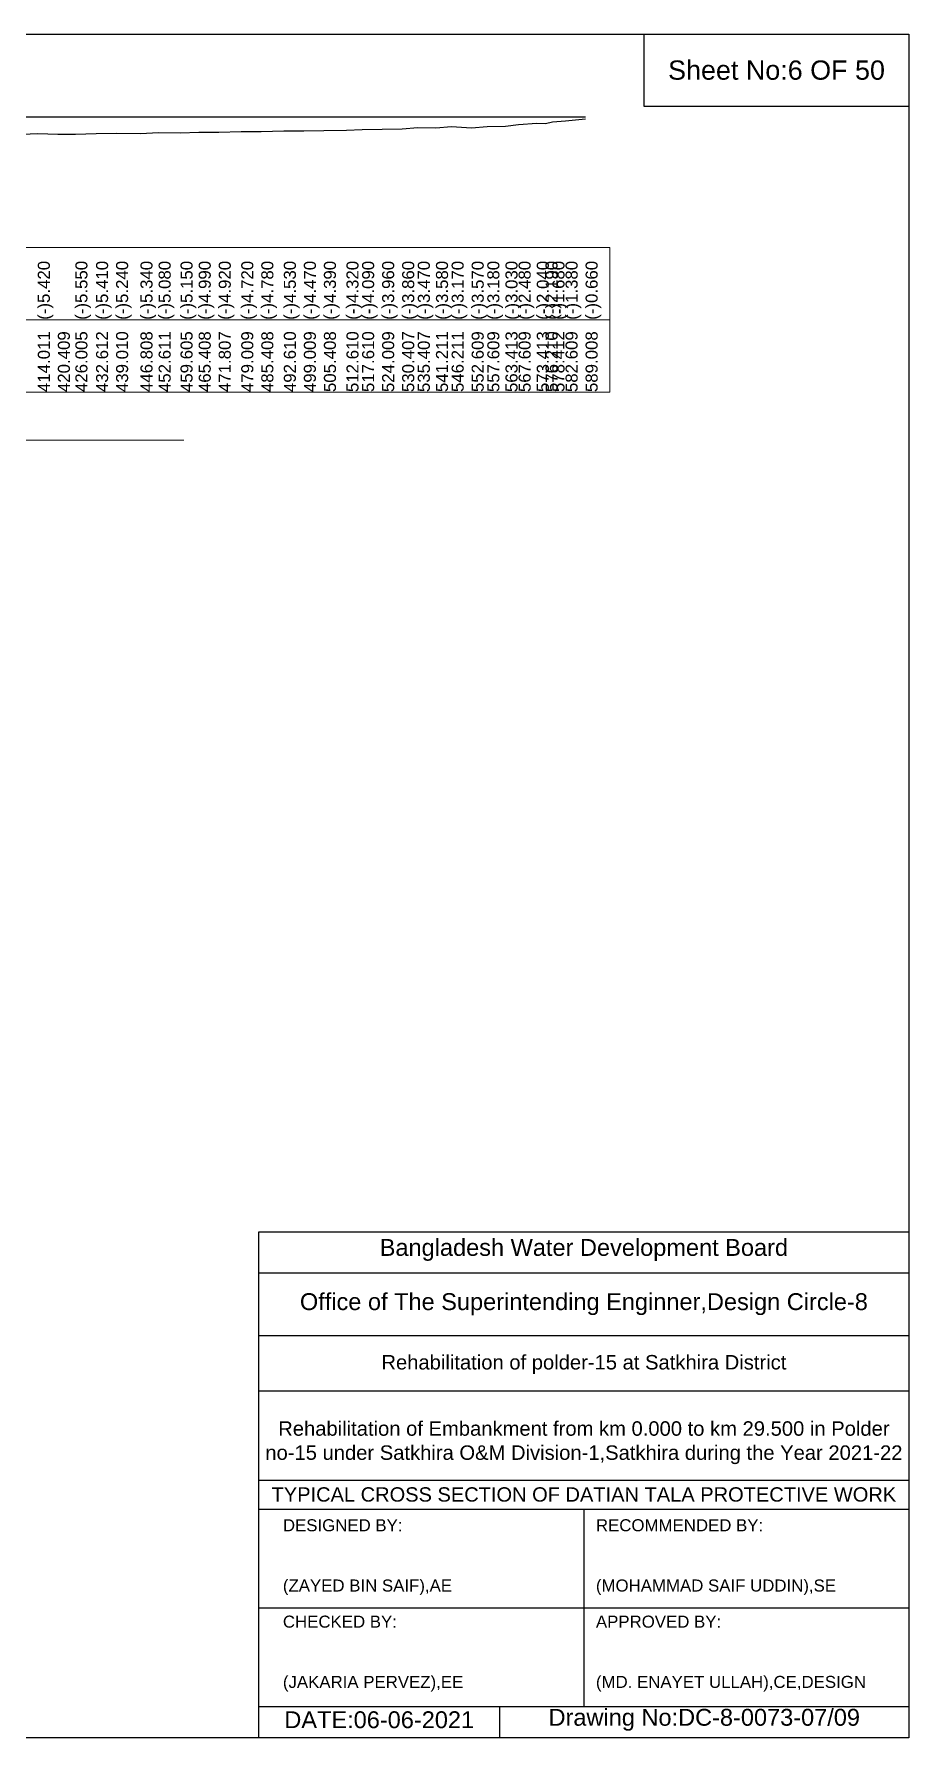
# Model space of a CAD drawing. Header units: inches. Extents: x 89000 to 845000, y -7071 to 18.
# Drawn here: x 181367 to 185000, y -7071 to 0 of the extents above; entities that cross this region are included whole.
import ezdxf

# ---------------------------------------------------------------- set-up
doc = ezdxf.new("R2010")
doc.units = ezdxf.units.IN
doc.header["$LTSCALE"] = 7
doc.header["$MEASUREMENT"] = 0
for name, color, linetype, lineweight in [('Cross section Data Border', 7, 'Continuous', 9), ('Cross Section Labels', 7, 'Continuous', 9), ('Existing_Bed_Level for Xsection', 7, 'Continuous', 25), ('Long Section Labels', 7, 'Continuous', 9)]:
    doc.layers.add(name, color=color, linetype=linetype, lineweight=lineweight)
doc.styles.get("Standard").update_dxf_attribs({"font": 'arial.ttf'})

msp = doc.modelspace()

# ---------------------------------------------------------------- linework, layer by layer
for points in [[(175000, 0), (185000, 0), (185000, -7071), (175000, -7071)], [(183900, 0), (185000, 0), (185000, -300), (183900, -300)]]:
    msp.add_lwpolyline(points, close=True)
for points in [[(182300, -7071), (182300, -4971), (185000, -4971)], [(182300, -5141), (185000, -5141)], [(182300, -5401), (185000, -5401)], [(182300, -5631), (185000, -5631)], [(182300, -6001), (185000, -6001)], [(182300, -6121), (185000, -6121)], [(183650, -6121), (183650, -6941)], [(182300, -6531), (185000, -6531)], [(182300, -6941), (185000, -6941)], [(183300, -6941), (183300, -7071)]]:
    msp.add_lwpolyline(points)
at = {"layer": 'Cross section Data Border'}
msp.add_lwpolyline([(175100, -885.77), (183757.09932, -885.77), (183757.09932, -1485.77), (175100, -1485.77)], close=True, dxfattribs=at)
msp.add_lwpolyline([(175100, -1185.77), (183757.09932, -1185.77)], dxfattribs=at)
at = {"layer": 'Cross Section Labels'}
msp.add_lwpolyline([(177668.54966, -1685.77), (179828.54966, -1685.77), (181988.54966, -1685.77)], dxfattribs=at)
at = {"layer": 'Existing_Bed_Level for Xsection'}
for points in [[(176000, -342.77), (183657.09932, -342.77)], [(181288.50801, -416.61), (181382.1413, -413.23), (181465.32122, -415.7), (181538.06103, -414.92), (181623.95386, -413.1), (181707.13326, -410.89), (181808.49834, -412.19), (181883.94706, -408.81), (181974.86845, -409.72), (182050.3095, -407.64), (182133.49313, -406.73), (182227.12213, -404.13), (182310.30498, -404.91), (182403.93512, -401.66), (182487.11723, -400.88), (182570.30083, -399.84), (182663.92985, -398.93), (182728.92859, -395.94), (182812.11164, -394.25), (182895.29608, -392.95), (182960.29518, -387.88), (183035.73884, -389.31), (183100.73757, -383.98), (183183.92045, -389.18), (183248.91937, -384.11), (183324.36659, -382.16), (183378.91726, -375.01), (183454.36369, -369.29), (183490.7304, -371.24), (183519.36227, -364.61), (183573.91425, -360.71), (183657.09932, -351.35)]]:
    msp.add_lwpolyline(points, dxfattribs=at)

# ---------------------------------------------------------------- texts
at = {"attachment_point": 5}
for s, insert, char_height in [('Sheet No:6 OF 50', (184450, -150), 80), ('Bangladesh Water Development Board', (183650, -5046), 70), ('Office of The Superintending Enginner,Design Circle-8', (183650, -5271), 70)]:
    msp.add_mtext(s, dxfattribs=dict(at, insert=insert, char_height=char_height))
for s, insert, char_height, width, attachment_point in [('Rehabilitation of polder-15 at Satkhira District', (183650, -5521), 60, 2800, 5), ('Rehabilitation of Embankment from km 0.000 to km 29.500 in Polder no-15 under Satkhira O&M Division-1,Satkhira during the Year 2021-22', (183650, -5846), 60, 2700, 5), ('TYPICAL CROSS SECTION OF DATIAN TALA PROTECTIVE WORK', (183650, -6061), 59.5765532, 2800, 5), ('DESIGNED BY:^J^J^J(ZAYED BIN SAIF),AE', (182400, -6321), 50, 1400, 4), ('RECOMMENDED BY:^J^J^J(MOHAMMAD SAIF UDDIN),SE', (183700, -6321), 50, 1400, 4), ('CHECKED BY:^J^J^J(JAKARIA PERVEZ),EE', (182400, -6721), 50, 1400, 4), ('APPROVED BY:^J^J^J(MD. ENAYET ULLAH),CE,DESIGN', (183700, -6721), 50, 1400, 4), ('DATE:06-06-2021', (182800, -6996), 70, 1400, 5), ('Drawing No:DC-8-0073-07/09', (184150, -6996), 70, 2200, 5)]:
    msp.add_mtext(s, dxfattribs=dict(insert=insert, char_height=char_height, width=width, attachment_point=attachment_point))
at = {"layer": 'Long Section Labels', "char_height": 50, "attachment_point": 1, "rotation": 90}
for s, insert in [('(-)5.420', (181382.1413, -1185.77)), ('(-)5.550', (181538.06103, -1185.77)), ('(-)5.410', (181623.95386, -1185.77)), ('(-)5.240', (181707.13326, -1185.77)), ('(-)5.340', (181808.49834, -1185.77)), ('(-)5.080', (181883.94706, -1185.77)), ('(-)5.150', (181974.86845, -1185.77)), ('(-)4.990', (182050.3095, -1185.77)), ('(-)4.920', (182133.49313, -1185.77)), ('(-)4.720', (182227.12213, -1185.77)), ('(-)4.780', (182310.30498, -1185.77)), ('(-)4.530', (182403.93512, -1185.77)), ('(-)4.470', (182487.11723, -1185.77)), ('(-)4.390', (182570.30083, -1185.77)), ('(-)4.320', (182663.92985, -1185.77)), ('(-)4.090', (182728.92859, -1185.77)), ('(-)3.960', (182812.11164, -1185.77)), ('(-)3.860', (182895.29608, -1185.77)), ('(-)3.470', (182960.29518, -1185.77)), ('(-)3.580', (183035.73884, -1185.77)), ('(-)3.170', (183100.73757, -1185.77)), ('(-)3.570', (183183.92045, -1185.77)), ('(-)3.180', (183248.91937, -1185.77)), ('(-)3.030', (183324.36659, -1185.77)), ('(-)2.480', (183378.91726, -1185.77)), ('(-)2.040', (183454.36369, -1185.77)), ('(-)2.190', (183490.7304, -1185.77)), ('(-)1.680', (183519.36227, -1185.77)), ('(-)1.380', (183573.91425, -1185.77)), ('(-)0.660', (183657.09932, -1185.77)), ('414.011', (181382.1413, -1485.77)), ('420.409', (181465.32122, -1485.77)), ('426.005', (181538.06103, -1485.77)), ('432.612', (181623.95386, -1485.77)), ('439.010', (181707.13326, -1485.77)), ('446.808', (181808.49834, -1485.77)), ('452.611', (181883.94706, -1485.77)), ('459.605', (181974.86845, -1485.77)), ('465.408', (182050.3095, -1485.77)), ('471.807', (182133.49313, -1485.77)), ('479.009', (182227.12213, -1485.77)), ('485.408', (182310.30498, -1485.77)), ('492.610', (182403.93512, -1485.77)), ('499.009', (182487.11723, -1485.77)), ('505.408', (182570.30083, -1485.77)), ('512.610', (182663.92985, -1485.77)), ('517.610', (182728.92859, -1485.77)), ('524.009', (182812.11164, -1485.77)), ('530.407', (182895.29608, -1485.77)), ('535.407', (182960.29518, -1485.77)), ('541.211', (183035.73884, -1485.77)), ('546.211', (183100.73757, -1485.77)), ('552.609', (183183.92045, -1485.77)), ('557.609', (183248.91937, -1485.77)), ('563.413', (183324.36659, -1485.77)), ('567.609', (183378.91726, -1485.77)), ('573.413', (183454.36369, -1485.77)), ('576.210', (183490.7304, -1485.77)), ('578.412', (183519.36227, -1485.77)), ('582.609', (183573.91425, -1485.77)), ('589.008', (183657.09932, -1485.77))]:
    msp.add_mtext(s, dxfattribs=dict(at, insert=insert))

doc.saveas('drawing.dxf')
